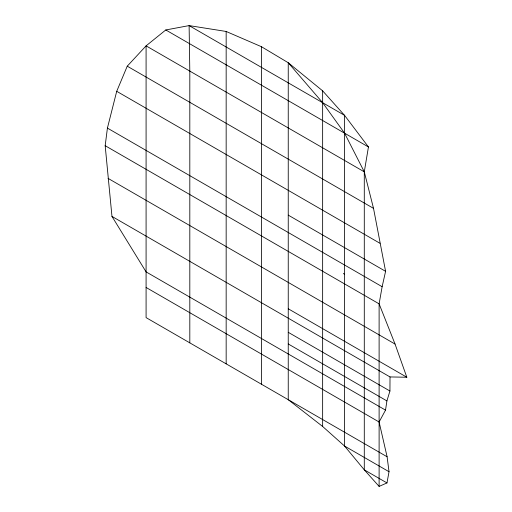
<?xml version="1.0" encoding="UTF-8"?>
<svg xmlns="http://www.w3.org/2000/svg" width="512" height="512" viewBox="0 0 512 512"><rect width="100%" height="100%" fill="white"/><g stroke="black" fill="none" stroke-linecap="round" stroke-linejoin="round"><path stroke-width="0.77" d="M389.939 391.021L390.016 376.941L111.968 216.41L105.178 145.696L107.418 128.096L116.717 91.309L127.245 66.182L146.086 45.856L165.792 29.958L189.107 25.6L226.163 31.462L261.466 46.72L288.243 62.733L322.643 90.842L344.563 115.354L368.448 146.963L364.288 171.84L364.288 469.843L379.11 486.4L386.976 482.938L389.024 471.718L387.104 456.774L379.11 421.997L385.523 410.131L386.912 400.915L389.939 391.021L288.243 332.307M386.976 482.938L364.288 469.843L344.563 446.048L322.643 426.47L288.243 399.693L288.243 62.733L322.643 102.694L344.563 133.171L364.288 171.84L373.517 208.365L385.587 271.328L382.138 286.707L379.11 303.853L379.11 486.4M390.016 376.941L406.822 377.235L395.053 344.064L379.11 303.853L105.178 145.696M165.792 29.958L368.448 146.963M364.288 171.84L146.086 45.856L146.086 317.619L387.104 456.774M127.245 66.182L373.517 208.365M116.717 91.309L379.968 243.296M288.243 215.123L385.587 271.328M107.418 128.096L382.138 286.707M108.032 178.355L395.053 344.064M288.243 308.774L406.822 377.235M288.243 343.955L386.912 400.915M385.523 410.131L146.086 271.891L111.968 216.41M146.086 287.462L379.11 421.997M389.024 471.718L344.563 446.048L344.563 115.354L189.107 25.6L189.811 71.104L189.811 342.867M343.398 273.414L344.563 274.458M322.643 90.842L322.643 426.47M261.466 46.72L261.466 384.23M226.163 31.462L226.163 363.853"/></g></svg>
